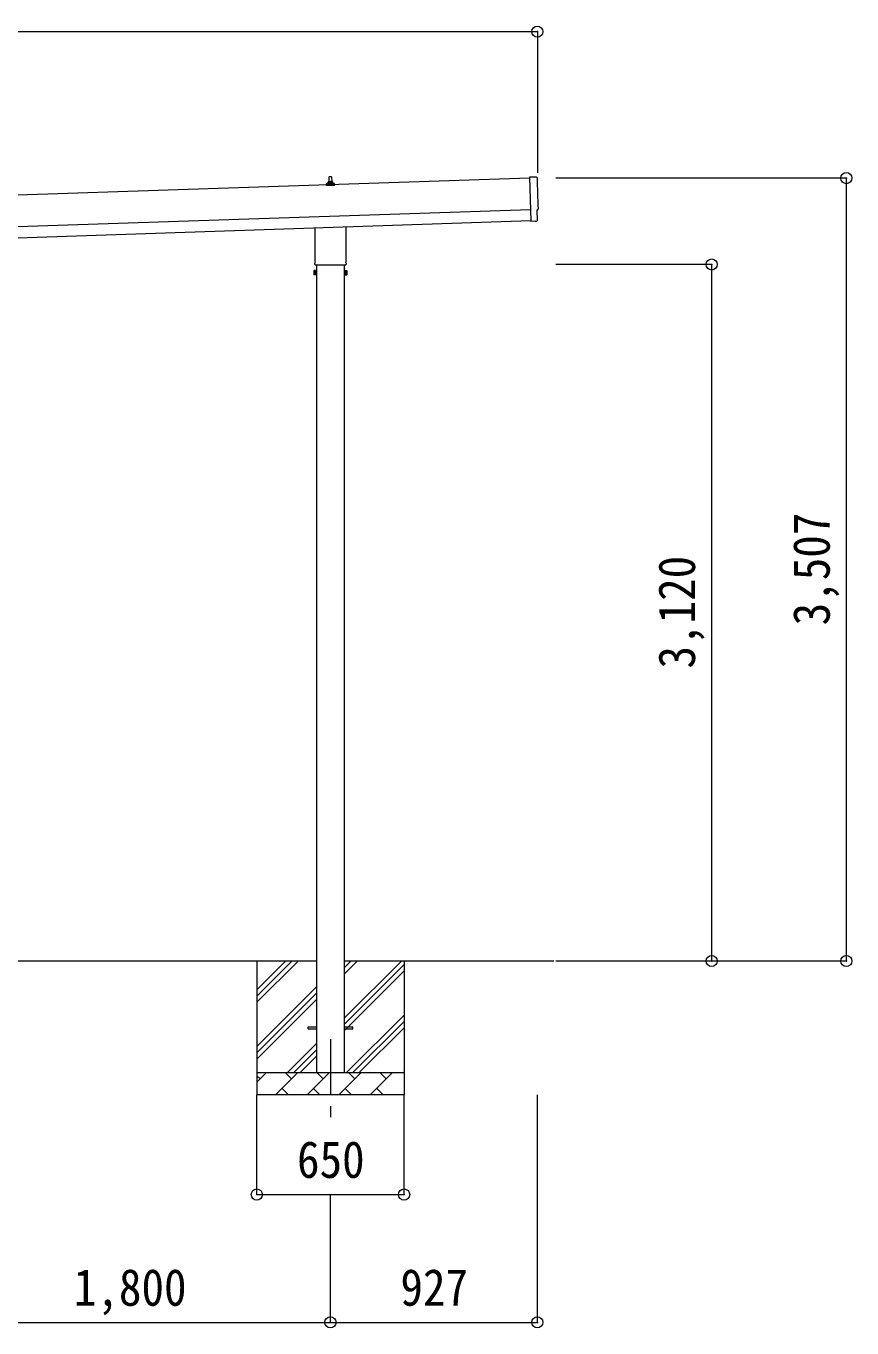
# Model space of a CAD drawing. Units: millimetres at full size, sheet at 1:50. Extents: x -14053 to 14053, y -9700 to 9700.
# Drawn here: x 5024 to 8725, y -6161 to -329 of the extents above; entities that cross this region are included whole.
import ezdxf
from ezdxf.enums import TextEntityAlignment as Align

# ---------------------------------------------------------------- set-up
doc = ezdxf.new("R2010")
doc.units = ezdxf.units.MM
doc.header["$LTSCALE"] = 50
doc.header["$PDMODE"] = 32
doc.header["$PDSIZE"] = 50
doc.linetypes.add('CHAIN1', pattern=[8, 5, -1, 1, -1])
for name, color, linetype, lineweight in [('0-0_0', 7, 'Continuous', 9), ('0-1_Defpoints', 4, 'Continuous', 9), ('0-6_PARTS1', 6, 'Continuous', 9)]:
    doc.layers.add(name, color=color, linetype=linetype, lineweight=lineweight)
doc.styles.add('ＭＳ ゴシック', font='')
doc.styles.get('ＭＳ ゴシック').set_extended_font_data('MS Gothic')

msp = doc.modelspace()

# ---------------------------------------------------------------- linework, layer by layer
at = {"layer": '0-0_0'}
for p, q in [((6325.71, -4516.91), (4650.71, -4516.91)), ((6058.21, -4516.91), (6058.21, -5116.91)), ((6058.21, -4701.96), (6243.26, -4516.91)), ((6058.21, -4673.68), (6214.98, -4516.91)), ((6058.21, -4645.4), (6186.69, -4516.91)), ((6450.71, -4772.01), (6705.81, -4516.91)), ((6450.71, -4574.02), (6507.82, -4516.91)), ((6450.71, -4545.74), (6479.53, -4516.91)), ((6450.71, -4800.3), (6718.21, -4532.8)), ((6718.21, -4516.91), (6718.21, -5116.91)), ((6450.71, -4828.58), (6718.21, -4561.08)), ((6058.21, -4899.95), (6325.71, -4632.45)), ((6058.21, -4928.24), (6325.71, -4660.74)), ((6058.21, -4956.52), (6325.71, -4689.02)), ((6460.37, -5016.91), (6718.21, -4759.07)), ((6488.65, -5016.91), (6718.21, -4787.36)), ((6516.94, -5016.91), (6718.21, -4815.64)), ((6195.81, -5016.91), (6325.71, -4887.01)), ((6224.09, -5016.91), (6325.71, -4915.3)), ((6252.38, -5016.91), (6325.71, -4943.58)), ((6714.93, -5016.91), (6718.21, -5013.63)), ((6058.21, -5016.91), (6718.21, -5016.91)), ((6058.21, -5059.81), (6101.1, -5016.91)), ((6072.55, -5045.47), (6058.21, -5031.13)), ((6142.52, -5116.91), (6242.52, -5016.91)), ((6213.97, -5045.47), (6185.42, -5016.91)), ((6283.95, -5116.91), (6383.95, -5016.91)), ((6355.39, -5045.47), (6326.84, -5016.91)), ((6425.37, -5116.91), (6525.37, -5016.91)), ((6496.81, -5045.47), (6468.26, -5016.91)), ((6566.79, -5116.91), (6666.79, -5016.91)), ((6638.23, -5045.47), (6609.68, -5016.91)), ((6718.21, -5116.91), (6058.21, -5116.91)), ((6171.08, -5088.36), (6199.63, -5116.91)), ((6312.5, -5088.36), (6341.05, -5116.91)), ((6453.92, -5088.36), (6482.47, -5116.91)), ((6595.34, -5088.36), (6623.89, -5116.91))]:
    msp.add_line(p, q, dxfattribs=at)
at = {"layer": '0-0_0', "color": 4}
msp.add_line((7389.09, -4516.91), (6450.71, -4516.91), dxfattribs=at)
at = {"layer": '0-1_Defpoints'}
for p, q in [((7279.57, -1010.5), (1896.56, -1189.93)), ((6369.96, -1043.15), (6369.96, -1035.44)), ((6406.46, -1043.15), (6369.96, -1043.15)), ((6370.34, -1034.65), (6406.08, -1034.65)), ((6370.72, -1034.47), (6377.44, -1032.84)), ((6377.83, -1032.65), (6398.59, -1032.65)), ((6378.21, -1031.87), (6378.21, -1027.65)), ((6379.21, -1027.65), (6397.21, -1027.65)), ((6382.21, -1027.65), (6382.94, -1004.13)), ((6383.94, -1003.15), (6392.48, -1003.15)), ((6393.48, -1004.13), (6394.21, -1027.65)), ((6398.21, -1031.87), (6398.21, -1027.65)), ((6405.69, -1034.47), (6398.97, -1032.84)), ((6406.46, -1043.15), (6406.46, -1035.44)), ((1901.23, -1329.85), (7284.24, -1150.42)), ((1902.89, -1379.83), (7285.9, -1200.39)), ((7286, -1203.16), (7286.03, -1204.16)), ((7305.65, -1203.51), (7312.55, -1202.91)), ((6319.91, -1387.14), (6319.91, -1232.59)), ((6456.51, -1228.04), (6456.51, -1387.14)), ((6318.21, -1395.91), (6318.21, -1390.41)), ((6456.15, -1399.41), (6320.27, -1399.41)), ((6325.71, -1399.41), (6325.71, -5016.91)), ((6450.71, -5016.91), (6450.71, -1399.41)), ((6458.21, -1390.41), (6458.21, -1395.91)), ((6314.21, -1425.41), (6314.97, -1424.1)), ((6314.21, -1425.41), (6314.21, -1442.41)), ((6314.21, -1442.41), (6314.97, -1443.73)), ((6321.21, -1429.01), (6314.97, -1429.01)), ((6321.21, -1438.82), (6314.97, -1438.82)), ((6321.21, -1443.73), (6314.97, -1443.73)), ((6323.71, -1443.11), (6321.21, -1443.11)), ((6452.71, -1443.11), (6455.21, -1443.11)), ((6455.21, -1429.01), (6461.45, -1429.01)), ((6455.21, -1438.82), (6461.45, -1438.82)), ((6455.21, -1443.73), (6461.45, -1443.73)), ((6462.21, -1425.41), (6461.45, -1424.1)), ((6462.21, -1442.41), (6461.45, -1443.73)), ((6462.21, -1425.41), (6462.21, -1442.41)), ((6288.21, -4812.41), (6325.71, -4812.41)), ((6288.21, -4821.41), (6288.21, -4812.41)), ((6288.21, -4821.41), (6325.71, -4821.41)), ((6450.71, -4812.41), (6488.21, -4812.41)), ((6450.71, -4821.41), (6488.21, -4821.41)), ((6488.21, -4821.41), (6488.21, -4812.41))]:
    msp.add_line(p, q, dxfattribs=at)
at = {"layer": '0-1_Defpoints', "color": 7, "linetype": 'CHAIN1'}
msp.add_line((6388.21, -4866.91), (6388.21, -5261.91), dxfattribs=at)
at = {"layer": '0-1_Defpoints'}
for points in [[(7311.01, -1006.01), (7279.41, -1005.41), (7286, -1203.16)], [(7315.29, -1199.83), (7313.73, -1152.83), (7314.33, -1152.81)], [(7304.9, -1203.26), (7304.21, -1202.65), (7286.03, -1204.16)], [(6321.21, -1443.73), (6321.21, -1424.1), (6314.97, -1424.1)], [(6321.21, -1443.11), (6321.21, -1424.71), (6323.71, -1424.71)], [(6455.21, -1443.11), (6455.21, -1424.71), (6452.71, -1424.71)], [(6455.21, -1443.73), (6455.21, -1424.1), (6461.45, -1424.1)]]:
    msp.add_lwpolyline(points, dxfattribs=at)
for points in [[(6323.71, -1444.41), (6323.71, -1423.41), (6325.71, -1423.41), (6325.71, -1444.41)], [(6452.71, -1444.41), (6452.71, -1423.41), (6450.71, -1423.41), (6450.71, -1444.41)]]:
    msp.add_lwpolyline(points, close=True, dxfattribs=at)
for centre, radius, start, end in [((6370.96, -1035.44), 1, 103.62699, 180), ((6377.21, -1031.87), 1, 283.62699, 0), ((6382.29, -1028.29), 4.13, 90, 171.17633), ((6379.21, -1028.65), 1, 90, 180), ((6383.94, -1004.15), 1, 90, 178.60509), ((6391.54, -1027.65), 4.83, 133.60282, 180), ((6384.88, -1027.65), 4.83, 0, 46.39718), ((6392.48, -1004.15), 1, 1.39491, 90), ((6394.12, -1028.29), 4.13, 8.82367, 90), ((6397.21, -1028.65), 1, 0, 90), ((6399.21, -1031.87), 1, 180, 256.37301), ((6405.46, -1035.44), 1, 0, 76.37301), ((6322.21, -1390.41), 4, 125.09963, 180), ((6322.21, -1395.91), 4, 180, 194.47751), ((6322.21, -1395.91), 4, 194.47751, 241.04498), ((6454.21, -1395.91), 4, 298.95502, 345.52249), ((6454.21, -1390.41), 4, 0, 54.90037), ((6454.21, -1395.91), 4, 345.52249, 0), ((6318.55, -1426.55), 4.34, 145.61575, 214.38425), ((6318.55, -1441.27), 4.34, 145.61575, 214.38425), ((6330.45, -1433.91), 16.24, 162.41205, 197.58795), ((6457.86, -1426.55), 4.34, 325.61575, 34.38425), ((6445.97, -1433.91), 16.24, 342.41205, 17.58795), ((6457.86, -1441.27), 4.34, 325.61575, 34.38425)]:
    msp.add_arc(centre, radius, start, end, dxfattribs=at)
for centre, major_axis, ratio, start_param, end_param in [((7310.96, -1009.01), (3, 0.1), 0.99863, 6.2683889, 7.8016218), ((12076.52, -920.63), (-4760.73, -158.69), 0.99863, 6.2683889, 6.2976778), ((7314.18, -1148.41), (4.4, 0.15), 0.99863, 4.712389, 6.2976778), ((7305.56, -1202.51), (0.75, -0.666), 0.9974, 4.712389, 5.5252311), ((7312.29, -1199.92), (2.25, -2), 0.9974, 5.5252311, 7.0411395)]:
    msp.add_ellipse(centre, major_axis=major_axis, ratio=ratio, start_param=start_param, end_param=end_param, dxfattribs=at)
at = {"layer": '0-6_PARTS1'}
for p, q in [((1865.21, -353.76), (7315.21, -353.76)), ((7315.21, -353.76), (7315.21, -986.58)), ((8699.99, -1009.9), (7398.42, -1009.9)), ((8700.02, -4516.91), (8699.99, -1009.9)), ((8096.4, -1396.91), (7398.45, -1396.91)), ((8096.4, -4516.91), (8096.4, -1396.91)), ((8096.4, -4516.91), (7398.45, -4516.91)), ((8700.02, -4516.91), (7398.45, -4516.91)), ((6058.21, -5563.07), (6058.21, -5116.91)), ((6718.21, -5563.07), (6718.21, -5116.91)), ((7315.21, -6135.69), (7315.21, -5116.91)), ((6058.21, -5563.07), (6718.21, -5563.07)), ((6388.21, -6135.69), (6388.21, -5563.07)), ((4588.21, -6135.69), (6388.21, -6135.69)), ((6388.21, -6135.69), (7315.21, -6135.69))]:
    msp.add_line(p, q, dxfattribs=at)
for p in [(7315.21, -353.76), (8699.99, -1009.9), (8096.4, -1396.91), (8096.4, -4516.91), (8700.02, -4516.91), (6058.21, -5563.07), (6718.21, -5563.07), (6388.21, -6135.69), (7315.21, -6135.69)]:
    msp.add_point(p, dxfattribs=at)

# ---------------------------------------------------------------- texts
at = {"layer": '0-6_PARTS1', "color": 7, "style": 'ＭＳ ゴシック', "width": 0.9}
for s, p in [('3,507', (8675, -3013.41)), ('3,120', (8071.4, -3206.91))]:
    msp.add_text(s, height=165, rotation=90, dxfattribs=at).set_placement(p, align=Align.BOTTOM_LEFT)
for s, p in [('650', (6238.21, -5538.07)), ('1,800', (5238.21, -6110.69)), ('927', (6701.71, -6110.69))]:
    msp.add_text(s, height=165, dxfattribs=at).set_placement(p, align=Align.BOTTOM_LEFT)

doc.saveas('drawing.dxf')
